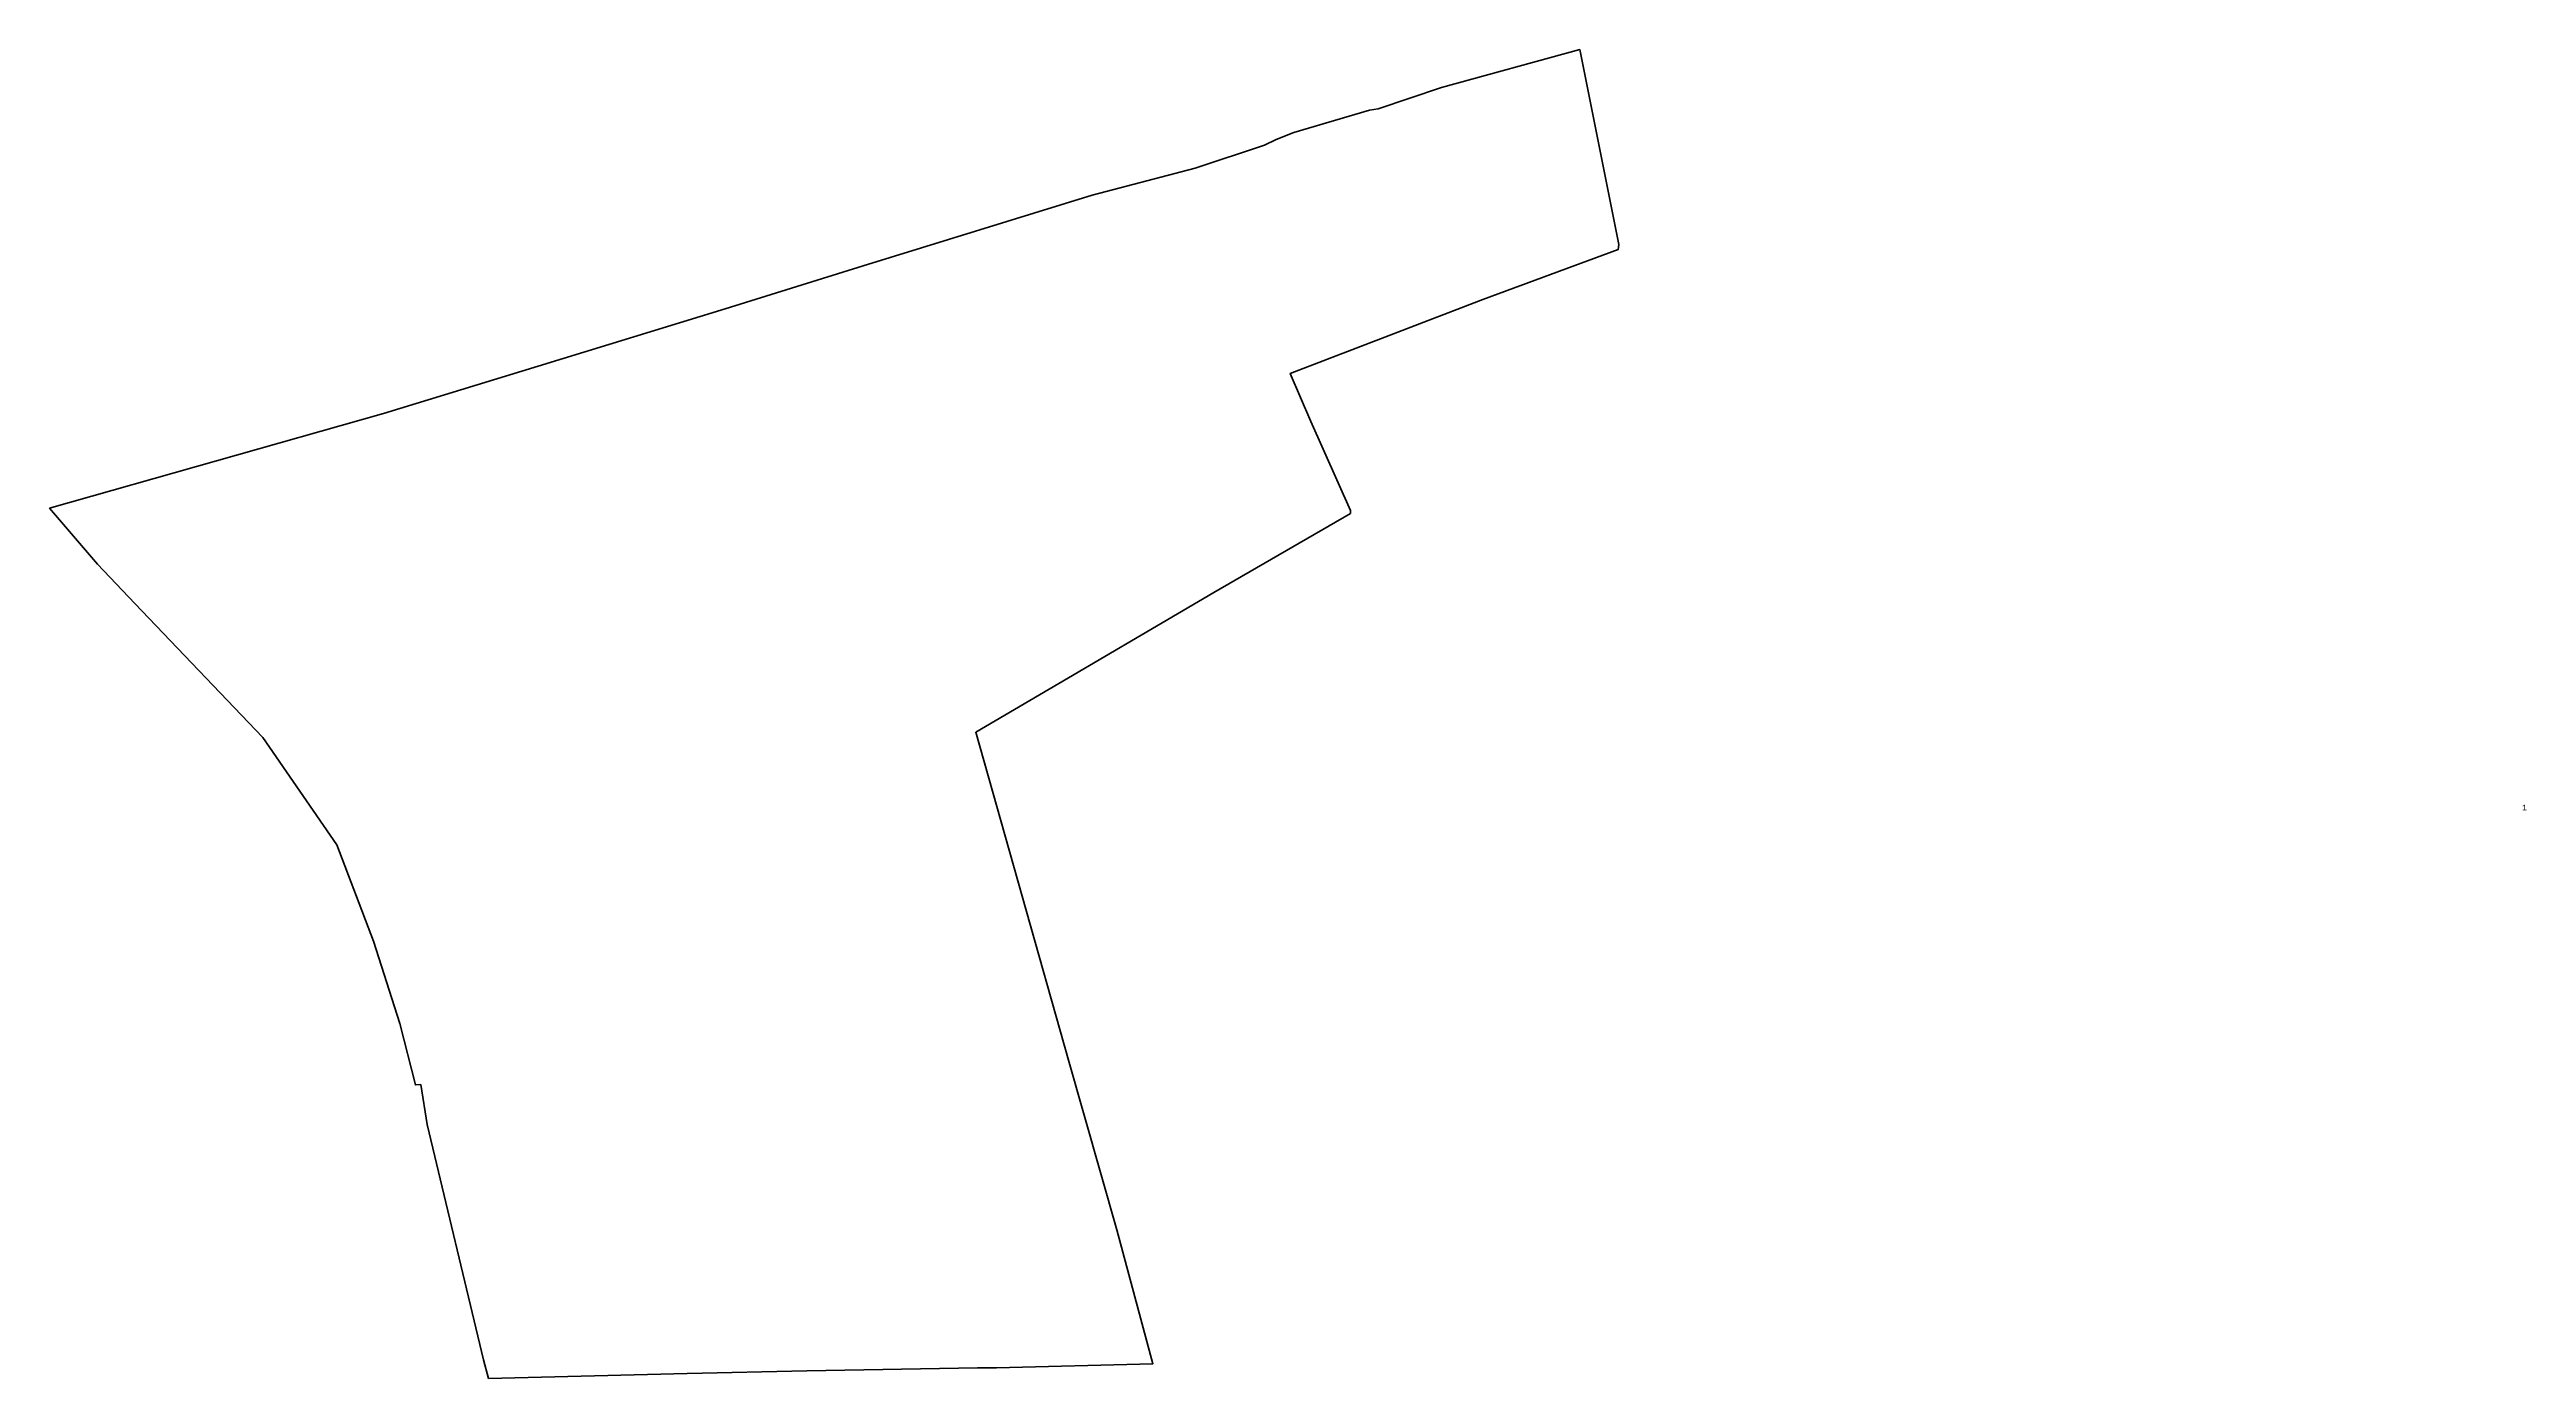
# Model space of a CAD drawing. Header units: millimetres. Extents: x 612064 to 614574, y 1323800 to 1324670.
# Drawn here: x 612064 to 613172, y 1324076 to 1324670 of the extents above; entities that cross this region are included whole.
import ezdxf

# ---------------------------------------------------------------- set-up
doc = ezdxf.new("R2010")
doc.units = ezdxf.units.MM
doc.layers.get('0').update_dxf_attribs({"color": 1, "linetype": 'CONTINUOUS', "lineweight": 100})
doc.layers.add('CVL_PUNTO_NUM', color=2, linetype='CONTINUOUS')
doc.styles.add('MONOTXT4', font='monotxt4.shx')

msp = doc.modelspace()

# ---------------------------------------------------------------- linework, layer by layer
at = {"color": 4, "elevation": 44.3}
msp.add_lwpolyline([(612064.2, 1324465), (612085.7, 1324440), (612102.3, 1324422.3), (612159.6, 1324362.4), (612192.7, 1324314.4), (612209, 1324271.4), (612220.9, 1324234.6), (612227.8, 1324207.1), (612230.2, 1324207.3), (612233.1, 1324189.4), (612258.2, 1324084.3), (612260.5, 1324075.9), (612349.3, 1324078.1), (612402.8, 1324079.3), (612479.2, 1324080.7), (612487.7, 1324080.7), (612557.6, 1324082.5), (612541.5, 1324142.4), (612519.8, 1324218.2), (612478.4, 1324364.8), (612519.8, 1324389.1), (612584.8, 1324427.2), (612646, 1324462.6), (612645.9, 1324463.9), (612628.2, 1324503.7), (612619, 1324525.2), (612665.2, 1324542.9), (612705.1, 1324558.3), (612765.7, 1324580.6), (612766, 1324582.8), (612748.5, 1324670), (612686.6, 1324653), (612658.3, 1324643.5), (612654.4, 1324642.9), (612620.6, 1324632.9), (612612.7, 1324629.8), (612607.5, 1324627.3), (612576.5, 1324616.9), (612530.4, 1324604.9), (612428.1, 1324573.3), (612366.3, 1324554), (612282.7, 1324528.5), (612213.5, 1324507.3), (612064.2, 1324465)], dxfattribs=at)

# ---------------------------------------------------------------- texts
at = {"layer": 'CVL_PUNTO_NUM', "color": 2, "style": 'MONOTXT4'}
msp.add_text('1', height=2.5, dxfattribs=at).set_placement((613169.9, 1324329.9))

doc.saveas('drawing.dxf')
